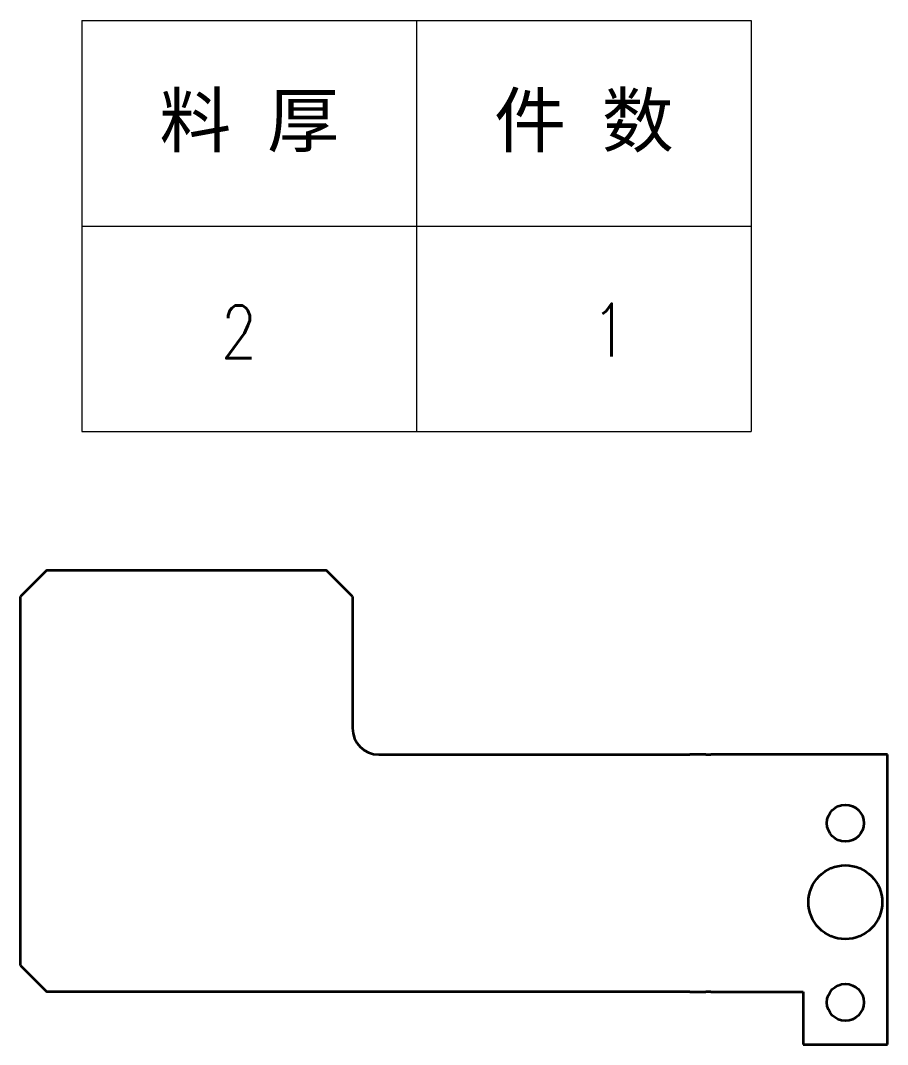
# Model space of a CAD drawing. Header units: millimetres. Extents: x 1201 to 11615, y -7347 to 2683.
# Drawn here: x 9551.3 to 9715.8, y 1858.2 to 2052.5 of the extents above; entities that cross this region are included whole.
import ezdxf
from ezdxf.enums import TextEntityAlignment as Align

# ---------------------------------------------------------------- set-up
doc = ezdxf.new("R2010")
doc.units = ezdxf.units.MM
doc.layers.add('DIM', color=3, linetype='Continuous', lineweight=20)
doc.layers.add('DRAWING', color=7, linetype='Continuous', lineweight=35)
doc.styles.add('DIM', font='romans.shx', dxfattribs={"width": 0.8, "bigfont": 'bigfont.shx'})
doc.styles.get("Standard").update_dxf_attribs({"font": 'arial.ttf'})

# ---------------------------------------------------------------- blocks, each defined once
blk = doc.blocks.new('*T31')
at = {"color": 0, "linetype": 'ByBlock', "lineweight": -2, "transparency": 16777216}
for p, q in [((0, 0), (127, 0)), ((0, 0), (0, -78)), ((63.5, 0), (63.5, -78)), ((127, 0), (127, -78)), ((0, -39), (127, -39)), ((0, -78), (127, -78))]:
    blk.add_line(p, q, dxfattribs=at)
at = {"color": 0, "transparency": 16777216, "char_height": 10, "width": 60.5, "attachment_point": 5}
for s, insert in [('{\\fSimSun|b0|i0|c134|p2;料 厚}', (31.75, -19.5)), ('{\\fSimSun|b0|i0|c134|p2;件 数}', (95.25, -19.5))]:
    blk.add_mtext(s, dxfattribs=dict(at, insert=insert))
blk = doc.blocks.new('拆图参数')
blk.add_blockref('*T31', (-63.5, 78))
at = {"style": 'DIM', "width": 0.8}
blk.add_attdef('6', text='', height=10, dxfattribs=at).set_placement((-37.13, 18.91), align=Align.MIDDLE_LEFT)
blk.add_attdef('1', text='', height=10, dxfattribs=at).set_placement((36.65, 19.27), align=Align.MIDDLE_CENTER)

msp = doc.modelspace()

# ---------------------------------------------------------------- linework, layer by layer
at = {"layer": 'DRAWING', "lineweight": 35, "ltscale": 0.176777}
for p, q in [((9556.336, 1948.183), (9551.336, 1943.183)), ((9614.336, 1943.183), (9609.336, 1948.183)), ((9551.336, 1873.183), (9556.336, 1868.183))]:
    msp.add_line(p, q, dxfattribs=at)
at = {"layer": 'DRAWING', "lineweight": 35}
for p, q in [((9556.336, 1948.183), (9609.336, 1948.183)), ((9551.336, 1873.183), (9551.336, 1943.183)), ((9614.336, 1943.183), (9614.336, 1918.183)), ((9619.336, 1913.183), (9678.336, 1913.183)), ((9715.836, 1858.183), (9715.836, 1913.183)), ((9678.336, 1868.183), (9556.336, 1868.183))]:
    msp.add_line(p, q, dxfattribs=at)
at = {"layer": 'DRAWING', "lineweight": 35, "ltscale": 0.075}
for p, q in [((9681.336, 1913.183), (9678.336, 1913.183)), ((9678.336, 1868.183), (9681.336, 1868.183))]:
    msp.add_line(p, q, dxfattribs=at)
at = {"layer": 'DRAWING', "lineweight": 35, "ltscale": 0.025}
for p, q in [((9681.336, 1913.183), (9682.336, 1913.183)), ((9682.336, 1868.183), (9681.336, 1868.183))]:
    msp.add_line(p, q, dxfattribs=at)
at = {"layer": 'DRAWING', "lineweight": 35, "ltscale": 0.4375}
msp.add_line((9715.836, 1913.183), (9682.336, 1913.183), dxfattribs=at)
at = {"layer": 'DRAWING', "lineweight": 35, "ltscale": 0.0375}
msp.add_line((9682.336, 1868.183), (9699.836, 1868.183), dxfattribs=at)
at = {"layer": 'DRAWING', "lineweight": 35, "ltscale": 0.25}
msp.add_line((9699.836, 1868.183), (9699.836, 1858.183), dxfattribs=at)
at = {"layer": 'DRAWING', "lineweight": 35, "ltscale": 0.4}
msp.add_line((9699.836, 1858.183), (9715.836, 1858.183), dxfattribs=at)
at = {"layer": 'DRAWING', "lineweight": 35}
for centre, radius in [((9707.836, 1900.183), 3.5), ((9707.836, 1885.183), 7), ((9707.836, 1866.183), 3.5)]:
    msp.add_circle(centre, radius, dxfattribs=at)
msp.add_arc((9619.336, 1918.183), 5, 180, 270, dxfattribs=at)

# ---------------------------------------------------------------- block references
at = {"layer": 'DIM', "ltscale": 2}
msp.add_blockref('拆图参数', (9626.482, 1974.469), dxfattribs=at).add_auto_attribs({'1': '1', '6': '2'})

doc.saveas('drawing.dxf')
